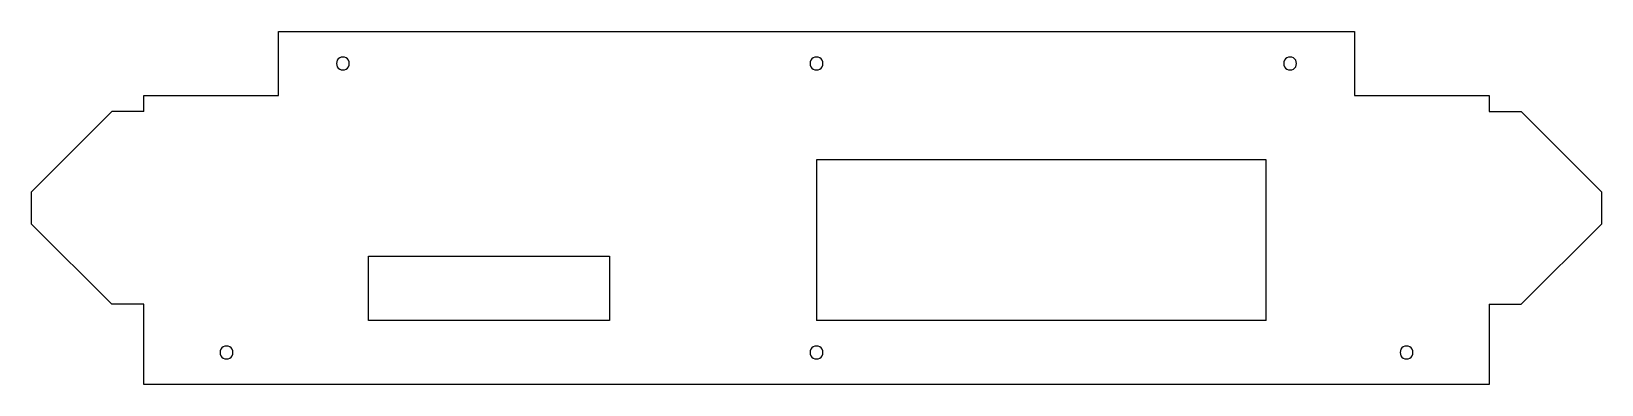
# Model space of a CAD drawing. Header units: metres. Extents: x -2524 to -2035, y 2021 to 2131.
import ezdxf

# ---------------------------------------------------------------- set-up
doc = ezdxf.new("R2010")
doc.units = ezdxf.units.M

msp = doc.modelspace()

# ---------------------------------------------------------------- linework, layer by layer
at = {"layer": 'GROUP0'}
for p, q in [((-2446.65, 2130.65, 0), (-2111.65, 2130.65, 0)), ((-2446.65, 2110.65, 0), (-2446.65, 2130.65, 0)), ((-2111.65, 2130.65, 0), (-2111.65, 2110.65, 0)), ((-2427.65, 2122.38, 0), (-2428.07, 2122.06, 0)), ((-2427.17, 2122.58, 0), (-2427.65, 2122.38, 0)), ((-2426.65, 2122.65, 0), (-2427.17, 2122.58, 0)), ((-2426.14, 2122.58, 0), (-2426.65, 2122.65, 0)), ((-2425.65, 2122.38, 0), (-2426.14, 2122.58, 0)), ((-2425.24, 2122.06, 0), (-2425.65, 2122.38, 0)), ((-2280.15, 2122.38, 0), (-2280.57, 2122.06, 0)), ((-2279.67, 2122.58, 0), (-2280.15, 2122.38, 0)), ((-2279.15, 2122.65, 0), (-2279.67, 2122.58, 0)), ((-2278.64, 2122.58, 0), (-2279.15, 2122.65, 0)), ((-2278.15, 2122.38, 0), (-2278.64, 2122.58, 0)), ((-2277.74, 2122.06, 0), (-2278.15, 2122.38, 0)), ((-2132.65, 2122.38, 0), (-2133.07, 2122.06, 0)), ((-2132.17, 2122.58, 0), (-2132.65, 2122.38, 0)), ((-2131.65, 2122.65, 0), (-2132.17, 2122.58, 0)), ((-2131.13, 2122.58, 0), (-2131.65, 2122.65, 0)), ((-2130.65, 2122.38, 0), (-2131.13, 2122.58, 0)), ((-2130.24, 2122.06, 0), (-2130.65, 2122.38, 0)), ((-2428.58, 2121.16, 0), (-2428.65, 2120.65, 0)), ((-2428.65, 2120.65, 0), (-2428.58, 2120.13, 0)), ((-2428.39, 2121.65, 0), (-2428.58, 2121.16, 0)), ((-2428.58, 2120.13, 0), (-2428.39, 2119.65, 0)), ((-2428.07, 2122.06, 0), (-2428.39, 2121.65, 0)), ((-2428.39, 2119.65, 0), (-2428.07, 2119.23, 0)), ((-2428.07, 2119.23, 0), (-2427.65, 2118.91, 0)), ((-2427.65, 2118.91, 0), (-2427.17, 2118.71, 0)), ((-2427.17, 2118.71, 0), (-2426.65, 2118.65, 0)), ((-2426.65, 2118.65, 0), (-2426.14, 2118.71, 0)), ((-2426.14, 2118.71, 0), (-2425.65, 2118.91, 0)), ((-2425.65, 2118.91, 0), (-2425.24, 2119.23, 0)), ((-2424.92, 2121.65, 0), (-2425.24, 2122.06, 0)), ((-2425.24, 2119.23, 0), (-2424.92, 2119.65, 0)), ((-2424.72, 2121.16, 0), (-2424.92, 2121.65, 0)), ((-2424.92, 2119.65, 0), (-2424.72, 2120.13, 0)), ((-2424.65, 2120.65, 0), (-2424.72, 2121.16, 0)), ((-2424.72, 2120.13, 0), (-2424.65, 2120.65, 0)), ((-2281.08, 2121.16, 0), (-2281.15, 2120.65, 0)), ((-2281.15, 2120.65, 0), (-2281.08, 2120.13, 0)), ((-2280.88, 2121.65, 0), (-2281.08, 2121.16, 0)), ((-2281.08, 2120.13, 0), (-2280.88, 2119.65, 0)), ((-2280.57, 2122.06, 0), (-2280.88, 2121.65, 0)), ((-2280.88, 2119.65, 0), (-2280.57, 2119.23, 0)), ((-2280.57, 2119.23, 0), (-2280.15, 2118.91, 0)), ((-2280.15, 2118.91, 0), (-2279.67, 2118.71, 0)), ((-2279.67, 2118.71, 0), (-2279.15, 2118.65, 0)), ((-2279.15, 2118.65, 0), (-2278.64, 2118.71, 0)), ((-2278.64, 2118.71, 0), (-2278.15, 2118.91, 0)), ((-2278.15, 2118.91, 0), (-2277.74, 2119.23, 0)), ((-2277.42, 2121.65, 0), (-2277.74, 2122.06, 0)), ((-2277.74, 2119.23, 0), (-2277.42, 2119.65, 0)), ((-2277.22, 2121.16, 0), (-2277.42, 2121.65, 0)), ((-2277.42, 2119.65, 0), (-2277.22, 2120.13, 0)), ((-2277.15, 2120.65, 0), (-2277.22, 2121.16, 0)), ((-2277.22, 2120.13, 0), (-2277.15, 2120.65, 0)), ((-2133.58, 2121.16, 0), (-2133.65, 2120.65, 0)), ((-2133.65, 2120.65, 0), (-2133.58, 2120.13, 0)), ((-2133.38, 2121.65, 0), (-2133.58, 2121.16, 0)), ((-2133.58, 2120.13, 0), (-2133.38, 2119.65, 0)), ((-2133.07, 2122.06, 0), (-2133.38, 2121.65, 0)), ((-2133.38, 2119.65, 0), (-2133.07, 2119.23, 0)), ((-2133.07, 2119.23, 0), (-2132.65, 2118.91, 0)), ((-2132.65, 2118.91, 0), (-2132.17, 2118.71, 0)), ((-2132.17, 2118.71, 0), (-2131.65, 2118.65, 0)), ((-2131.65, 2118.65, 0), (-2131.13, 2118.71, 0)), ((-2131.13, 2118.71, 0), (-2130.65, 2118.91, 0)), ((-2130.65, 2118.91, 0), (-2130.24, 2119.23, 0)), ((-2129.92, 2121.65, 0), (-2130.24, 2122.06, 0)), ((-2130.24, 2119.23, 0), (-2129.92, 2119.65, 0)), ((-2129.72, 2121.16, 0), (-2129.92, 2121.65, 0)), ((-2129.92, 2119.65, 0), (-2129.72, 2120.13, 0)), ((-2129.65, 2120.65, 0), (-2129.72, 2121.16, 0)), ((-2129.72, 2120.13, 0), (-2129.65, 2120.65, 0)), ((-2488.65, 2110.65, 0), (-2446.65, 2110.65, 0)), ((-2488.65, 2105.65, 0), (-2488.65, 2110.65, 0)), ((-2111.65, 2110.65, 0), (-2069.65, 2110.65, 0)), ((-2069.65, 2110.65, 0), (-2069.65, 2105.65, 0)), ((-2523.65, 2080.65, 0), (-2498.65, 2105.65, 0)), ((-2488.65, 2105.65, 0), (-2498.65, 2105.65, 0)), ((-2069.65, 2105.65, 0), (-2059.65, 2105.65, 0)), ((-2059.65, 2105.65, 0), (-2034.65, 2080.65, 0)), ((-2139.15, 2090.65, 0), (-2279.15, 2090.65, 0)), ((-2279.15, 2090.65, 0), (-2279.15, 2040.65, 0)), ((-2139.15, 2040.65, 0), (-2139.15, 2090.65, 0)), ((-2523.65, 2070.65, 0), (-2523.65, 2080.65, 0)), ((-2034.65, 2080.65, 0), (-2034.65, 2070.65, 0)), ((-2498.65, 2045.65, 0), (-2523.65, 2070.65, 0)), ((-2034.65, 2070.65, 0), (-2059.65, 2045.65, 0)), ((-2418.65, 2060.65, 0), (-2343.65, 2060.65, 0)), ((-2418.65, 2040.65, 0), (-2418.65, 2060.65, 0)), ((-2343.65, 2060.65, 0), (-2343.65, 2040.65, 0)), ((-2488.65, 2045.65, 0), (-2498.65, 2045.65, 0)), ((-2488.65, 2020.65, 0), (-2488.65, 2045.65, 0)), ((-2069.65, 2045.65, 0), (-2059.65, 2045.65, 0)), ((-2069.65, 2045.65, 0), (-2069.65, 2020.65, 0)), ((-2343.65, 2040.65, 0), (-2418.65, 2040.65, 0)), ((-2139.15, 2040.65, 0), (-2279.15, 2040.65, 0)), ((-2464.83, 2031.16, 0), (-2464.9, 2030.65, 0)), ((-2464.9, 2030.65, 0), (-2464.83, 2030.13, 0)), ((-2464.63, 2031.65, 0), (-2464.83, 2031.16, 0)), ((-2464.83, 2030.13, 0), (-2464.63, 2029.65, 0)), ((-2464.32, 2032.06, 0), (-2464.63, 2031.65, 0)), ((-2464.63, 2029.65, 0), (-2464.32, 2029.23, 0)), ((-2463.9, 2032.38, 0), (-2464.32, 2032.06, 0)), ((-2463.42, 2032.58, 0), (-2463.9, 2032.38, 0)), ((-2462.9, 2032.65, 0), (-2463.42, 2032.58, 0)), ((-2462.39, 2032.58, 0), (-2462.9, 2032.65, 0)), ((-2461.9, 2032.38, 0), (-2462.39, 2032.58, 0)), ((-2461.49, 2032.06, 0), (-2461.9, 2032.38, 0)), ((-2461.17, 2031.65, 0), (-2461.49, 2032.06, 0)), ((-2461.49, 2029.23, 0), (-2461.17, 2029.65, 0)), ((-2460.97, 2031.16, 0), (-2461.17, 2031.65, 0)), ((-2461.17, 2029.65, 0), (-2460.97, 2030.13, 0)), ((-2460.9, 2030.65, 0), (-2460.97, 2031.16, 0)), ((-2460.97, 2030.13, 0), (-2460.9, 2030.65, 0)), ((-2281.08, 2031.16, 0), (-2281.15, 2030.65, 0)), ((-2281.15, 2030.65, 0), (-2281.08, 2030.13, 0)), ((-2280.88, 2031.65, 0), (-2281.08, 2031.16, 0)), ((-2281.08, 2030.13, 0), (-2280.88, 2029.65, 0)), ((-2280.57, 2032.06, 0), (-2280.88, 2031.65, 0)), ((-2280.88, 2029.65, 0), (-2280.57, 2029.23, 0)), ((-2280.15, 2032.38, 0), (-2280.57, 2032.06, 0)), ((-2279.67, 2032.58, 0), (-2280.15, 2032.38, 0)), ((-2279.15, 2032.65, 0), (-2279.67, 2032.58, 0)), ((-2278.64, 2032.58, 0), (-2279.15, 2032.65, 0)), ((-2278.15, 2032.38, 0), (-2278.64, 2032.58, 0)), ((-2277.74, 2032.06, 0), (-2278.15, 2032.38, 0)), ((-2277.42, 2031.65, 0), (-2277.74, 2032.06, 0)), ((-2277.74, 2029.23, 0), (-2277.42, 2029.65, 0)), ((-2277.22, 2031.16, 0), (-2277.42, 2031.65, 0)), ((-2277.42, 2029.65, 0), (-2277.22, 2030.13, 0)), ((-2277.15, 2030.65, 0), (-2277.22, 2031.16, 0)), ((-2277.22, 2030.13, 0), (-2277.15, 2030.65, 0)), ((-2097.33, 2031.16, 0), (-2097.4, 2030.65, 0)), ((-2097.4, 2030.65, 0), (-2097.33, 2030.13, 0)), ((-2097.13, 2031.65, 0), (-2097.33, 2031.16, 0)), ((-2097.33, 2030.13, 0), (-2097.13, 2029.65, 0)), ((-2096.82, 2032.06, 0), (-2097.13, 2031.65, 0)), ((-2097.13, 2029.65, 0), (-2096.82, 2029.23)), ((-2096.4, 2032.38, 0), (-2096.82, 2032.06, 0)), ((-2095.92, 2032.58, 0), (-2096.4, 2032.38, 0)), ((-2095.4, 2032.65, 0), (-2095.92, 2032.58, 0)), ((-2094.89, 2032.58, 0), (-2095.4, 2032.65, 0)), ((-2094.4, 2032.38, 0), (-2094.89, 2032.58, 0)), ((-2093.99, 2032.06, 0), (-2094.4, 2032.38, 0)), ((-2093.67, 2031.65, 0), (-2093.99, 2032.06, 0)), ((-2093.99, 2029.23, 0), (-2093.67, 2029.65, 0)), ((-2093.47, 2031.16, 0), (-2093.67, 2031.65, 0)), ((-2093.67, 2029.65, 0), (-2093.47, 2030.13, 0)), ((-2093.4, 2030.65, 0), (-2093.47, 2031.16, 0)), ((-2093.47, 2030.13, 0), (-2093.4, 2030.65, 0)), ((-2464.32, 2029.23, 0), (-2463.9, 2028.91, 0)), ((-2463.9, 2028.91, 0), (-2463.42, 2028.71, 0)), ((-2463.42, 2028.71, 0), (-2462.9, 2028.65, 0)), ((-2462.9, 2028.65, 0), (-2462.39, 2028.71, 0)), ((-2462.39, 2028.71, 0), (-2461.9, 2028.91, 0)), ((-2461.9, 2028.91, 0), (-2461.49, 2029.23, 0)), ((-2280.57, 2029.23, 0), (-2280.15, 2028.91, 0)), ((-2280.15, 2028.91, 0), (-2279.67, 2028.71, 0)), ((-2279.67, 2028.71, 0), (-2279.15, 2028.65, 0)), ((-2279.15, 2028.65, 0), (-2278.64, 2028.71, 0)), ((-2278.64, 2028.71, 0), (-2278.15, 2028.91, 0)), ((-2278.15, 2028.91, 0), (-2277.74, 2029.23, 0)), ((-2096.82, 2029.23), (-2096.4, 2028.91, 0)), ((-2096.4, 2028.91, 0), (-2095.92, 2028.71, 0)), ((-2095.92, 2028.71, 0), (-2095.4, 2028.65, 0)), ((-2095.4, 2028.65, 0), (-2094.89, 2028.71, 0)), ((-2094.89, 2028.71, 0), (-2094.4, 2028.91, 0)), ((-2094.4, 2028.91, 0), (-2093.99, 2029.23, 0)), ((-2069.65, 2020.65, 0), (-2488.65, 2020.65, 0))]:
    msp.add_line(p, q, dxfattribs=at)

doc.saveas('drawing.dxf')
